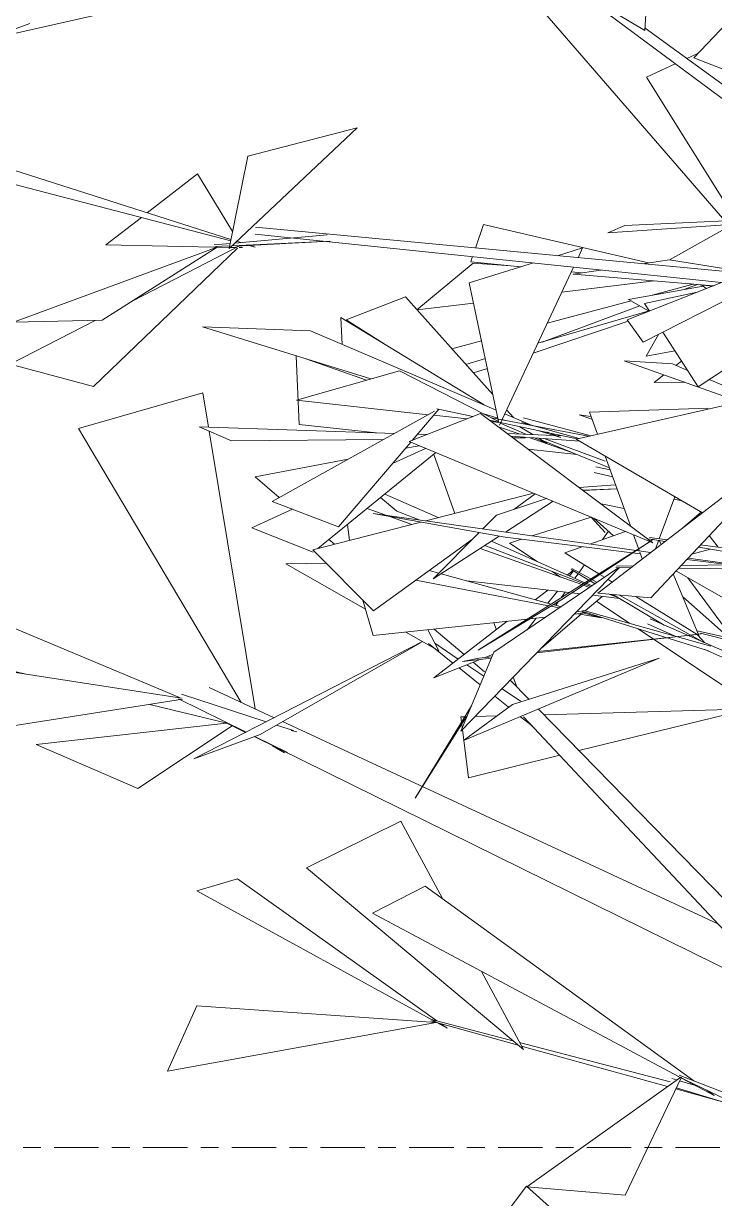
# Model space of a CAD drawing. Header units: millimetres. Extents: x 78096 to 288885, y -20632 to 149556.
# Drawn here: x 249421.2 to 249668.4, y 93231.8 to 93652.2 of the extents above; entities that cross this region are included whole.
import ezdxf

# ---------------------------------------------------------------- set-up
doc = ezdxf.new("R2010")
doc.units = ezdxf.units.MM
doc.linetypes.add('Centre', pattern=[31.75, 6.35, -4.7625, 15.875, -4.7625])
for name, color, linetype, lineweight in [('A-FLOR-LEVL', 51, 'Continuous', 9), ('G-IMPT', 8, 'Continuous', 9), ('L-PLNT', 71, 'Continuous', 9)]:
    doc.layers.add(name, color=color, linetype=linetype, lineweight=lineweight)

# ---------------------------------------------------------------- blocks, each defined once
blk = doc.blocks.new('ZZ-V - Tree Broadleaf 2 - 3dtree rotund SIMPLU-4826084-TOMH A-A')
at = {"layer": 'G-IMPT'}
for p, q in [((23924.77, 93571.93), (23915.72, 93569.15)), ((23924.77, 93571.93), (23923.14, 93568.45)), ((23907.25, 93566.55), (23884.24, 93559.49)), ((23921.55, 93565.06), (23895, 93508.48)), ((23894.72, 93509.78), (23884.24, 93559.49)), ((23861.38, 93554.39), (23840.16, 93546.26)), ((23861.38, 93554.39), (23892.68, 93519.48)), ((23838.81, 93537.41), (23838.25, 93547.06)), ((23838.25, 93547.06), (23889.59, 93515.74)), ((23840.16, 93546.26), (23853.77, 93537.59)), ((23827.47, 93542.25), (23788.79, 93543.72)), ((23849.03, 93525.08), (23788.79, 93543.72)), ((23827.47, 93542.25), (23893.85, 93513.92)), ((23822.29, 93533.35), (23823.38, 93508.76)), ((23825.79, 93532.27), (23847.46, 93524.63)), ((23822.47, 93517.48), (23859.31, 93528.02)), ((23859.31, 93528.02), (23894.72, 93509.79)), ((23822.47, 93517.48), (23869.54, 93512.27)), ((23871.83, 93513.55), (23813.7, 93481.24)), ((23863.83, 93503.08), (23873.38, 93514.25)), ((23871.5, 93512.06), (23883.33, 93510.75)), ((23872.61, 93514.32), (23885.44, 93511.58)), ((23894.46, 93511.02), (23889.1, 93512.68)), ((23926.92, 93504.57), (23892.15, 93511.11)), ((23897.31, 93510.14), (23895.97, 93510.55)), ((23896.93, 93512.61), (23906.97, 93508.32)), ((23897.59, 93514), (23900.02, 93511.29)), ((23903.62, 93511.2), (23927.7, 93504.75)), ((23799.21, 93502.87), (23787.67, 93507.92)), ((23787.67, 93507.92), (23857.45, 93505.56)), ((23851.09, 93505.77), (23823.38, 93508.76)), ((23891.42, 93510.3), (23922.74, 93503.62)), ((23892.13, 93509.78), (23894.78, 93509.48)), ((23894.37, 93508.09), (23902.06, 93505.38)), ((23895.33, 93509.2), (23904.48, 93505.28)), ((23902.31, 93507.98), (23906.91, 93505.17)), ((23902.98, 93509.44), (23923.48, 93503.79)), ((23916.97, 93504.05), (23908.7, 93506.62)), ((23799.21, 93502.87), (23853.64, 93503.44)), ((23837.39, 93472.17), (23863.27, 93502.43)), ((23865.7, 93505.28), (23869.11, 93505.16)), ((23897.72, 93505.58), (23914.45, 93504.84)), ((23899.06, 93504.58), (23923.73, 93502.82)), ((23899.66, 93504.12), (23904.34, 93503.96)), ((23899.93, 93503.92), (23904.34, 93503.96)), ((23905.69, 93504.1), (23921.3, 93498.6)), ((23907.52, 93503.97), (23912.1, 93502.01)), ((23909.06, 93503.86), (23912.1, 93502.01)), ((23910.16, 93503.19), (23934.35, 93493.28)), ((23911.04, 93503.72), (23932.78, 93495.63)), ((23912, 93506.17), (23916.97, 93504.05)), ((23915.22, 93504.8), (23917.71, 93504.69)), ((23930.18, 93448.45), (24002.89, 93504.22)), ((23949.12, 93446.69), (24003, 93504.22)), ((23830.11, 93464.43), (23872.28, 93498.69)), ((23856.77, 93494.82), (23868.57, 93500.23)), ((23922.75, 93498.03), (23905.26, 93499.92)), ((23934.63, 93492.53), (23929.53, 93493.66)), ((23935.52, 93490.04), (23928.95, 93491.55)), ((23923.56, 93486.19), (23936.55, 93487.18)), ((23937.07, 93485.75), (23924.85, 93485.22)), ((23924.86, 93485.21), (23937.07, 93485.75)), ((23924.88, 93485.19), (23937.08, 93485.71)), ((23837.39, 93472.17), (23813.7, 93481.24)), ((23858.26, 93477.73), (23852.52, 93482.63)), ((23854.04, 93483.87), (23873.1, 93475.43)), ((23868.63, 93474.28), (23907.24, 93484.16)), ((23893.99, 93476.37), (23911.79, 93482.27)), ((23897.16, 93470.24), (23914.19, 93481.27)), ((23900.13, 93478.4), (23907.76, 93483.94)), ((23806.42, 93471.75), (23821.02, 93478.44)), ((23847.67, 93478.69), (23854.41, 93476.3)), ((23858.26, 93477.73), (23866.28, 93474.62)), ((23939.62, 93478.66), (23931.34, 93480.35)), ((23828.29, 93463.96), (23866.94, 93473.85)), ((23840.69, 93473.02), (23841.43, 93467.32)), ((23855.45, 93475.93), (23863.67, 93473.01)), ((23889.06, 93471.39), (23893.99, 93476.37)), ((23935.84, 93468.95), (23928.75, 93475.22)), ((23828.39, 93463.04), (23806.42, 93471.75)), ((23871.32, 93453.52), (23887.74, 93470.07)), ((23871.32, 93453.52), (23894.91, 93468.79)), ((23927.32, 93465.97), (23940.16, 93470.47)), ((23850.01, 93442.04), (23885.43, 93467.73)), ((23888.07, 93464.36), (23924.47, 93451.45)), ((23889.81, 93465.49), (23925.05, 93451.82)), ((23892.14, 93466.99), (23925.6, 93452.16)), ((23918.44, 93462.86), (23924.62, 93465.02)), ((23952.19, 93467.32), (23952.81, 93465.82)), ((23828.29, 93463.96), (23850.01, 93442.04)), ((23918.44, 93462.86), (23930.6, 93455.33)), ((23963.85, 93462.41), (23970.49, 93464.15)), ((23873.34, 93455.56), (23869.93, 93456.49)), ((23919.34, 93454.94), (23921.33, 93456.47)), ((23920.08, 93454.61), (23921.48, 93456.38)), ((23920.69, 93456.85), (23927.03, 93453.07)), ((23920.96, 93457.26), (23927.69, 93453.49)), ((23958.16, 93456.34), (24005.77, 93429.16)), ((23912.54, 93443.89), (23865.16, 93453.03)), ((23913.51, 93444.51), (23874.13, 93455.34)), ((23919.98, 93448.6), (23883.31, 93452.81)), ((23925.58, 93451.61), (23927.74, 93450.77)), ((23926.09, 93451.94), (23928.13, 93451.04)), ((23927.43, 93452.82), (23929.21, 93451.77)), ((23928.09, 93453.26), (23929.91, 93452.24)), ((23930.94, 93455.12), (23932.63, 93454.08)), ((23933.89, 93453.29), (23935.33, 93452.4)), ((23957.18, 93455.3), (23966.36, 93433.2)), ((23962.37, 93453.93), (23980.28, 93429.73)), ((23907.83, 93446.07), (23912.27, 93449.49)), ((23912.37, 93444.82), (23915.74, 93449.09)), ((23923.87, 93448.16), (23920.84, 93448.51)), ((23925.03, 93451.25), (23927.27, 93450.45)), ((23937.96, 93446.54), (23928.4, 93447.64)), ((23930.18, 93448.45), (23949.12, 93446.69)), ((23933.87, 93448.11), (23937.46, 93446.84)), ((23935.6, 93447.95), (23953.92, 93437.01)), ((23937.94, 93447.73), (23968.16, 93430.76)), ((23849.81, 93433.25), (23846.17, 93445.92)), ((23916.45, 93443.14), (23913.3, 93443.75)), ((23917.04, 93443.54), (23914.22, 93444.31)), ((23943.76, 93447.19), (23966.36, 93433.2)), ((23980.28, 93429.73), (23960.58, 93447.11)), ((23849.81, 93433.25), (23904.99, 93439.11)), ((23904.9, 93435.33), (23908.14, 93439.45)), ((23905.84, 93439.2), (23911.53, 93439.81)), ((23921.88, 93440.91), (23925.84, 93441.33)), ((23925.84, 93441.33), (23922.85, 93441.91)), ((23923.22, 93441.05), (23931.53, 93439.55)), ((23924.46, 93441.92), (23969.79, 93427.73)), ((23924.67, 93442.33), (23970.66, 93429.42)), ((23931.53, 93439.55), (23925.28, 93441.27)), ((23948.88, 93439.22), (23991.09, 93420.71)), ((23871.49, 93418.06), (23897.82, 93438.35)), ((23947.92, 93437.46), (23957.81, 93433.03)), ((23965.71, 93434.89), (23977.39, 93432.28)), ((23908.43, 93427.04), (23967.22, 93433.85)), ((23908.85, 93427.48), (23965.6, 93433.67)), ((23966.87, 93434.06), (23978.68, 93431.07)), ((23892.74, 93426.55), (23889.88, 93425.41)), ((23968.44, 93428.26), (23988.55, 93419.25)), ((23888.07, 93424.69), (23871.49, 93418.06)), ((23887.7, 93425.17), (23881.83, 93423.96)), ((23881.83, 93423.96), (23892.16, 93425.16)), ((23887.7, 93425.17), (23892.38, 93425.68))]:
    blk.add_line(p, q, dxfattribs=at)
blk = doc.blocks.new('ZZ-V - Tree Broadleaf 2 - 3dtree rotund SIMPLU-4826109-TOMH A-A')
at = {"layer": 'G-IMPT'}
for p, q in [((23947.03, 93649.71), (23949.17, 93686.57)), ((23998.79, 93676.11), (23964.59, 93639.94)), ((23710.19, 93646.11), (23823.49, 93671.78)), ((23911.17, 93671.27), (23947.03, 93649.71)), ((23905.07, 93663.12), (23975.67, 93581.58)), ((23920.3, 93665.78), (24030.19, 93584.04)), ((23710.19, 93646.11), (23727.07, 93652.29)), ((23947.08, 93650.55), (24023.32, 93595.31)), ((23962.03, 93639.72), (23966.23, 93641.68)), ((23947.57, 93632.99), (23957.91, 93637.81)), ((24078.22, 93595.97), (23964.59, 93639.94)), ((23947.57, 93632.99), (23979.74, 93581.77)), ((23844.11, 93614.93), (23798.3, 93571.68)), ((23844.11, 93614.93), (23805.04, 93604.81)), ((23798.3, 93571.68), (23805.04, 93604.81)), ((23798.88, 93574.5), (23696.3, 93601.3)), ((23713.57, 93602.18), (23798.97, 93574.98)), ((23769.06, 93584.51), (23786.99, 93598.43)), ((23799.55, 93577.83), (23786.99, 93598.43)), ((23754.27, 93573.02), (23766.93, 93582.85)), ((23933.75, 93577.4), (24039.05, 93584.44)), ((23939.83, 93579.97), (24039.05, 93584.44)), ((23940.74, 93546.17), (24036.52, 93584.26)), ((23946.42, 93538.2), (24036.52, 93584.26)), ((23807.78, 93579.33), (23982.67, 93562.84)), ((23886.45, 93571.91), (23889.28, 93580.34)), ((23889.28, 93580.34), (23948.34, 93566.6)), ((23933.75, 93577.4), (23939.83, 93579.97)), ((23978.65, 93580.4), (23956.11, 93567.86)), ((23798.67, 93573.52), (23792.97, 93573.01)), ((23799.43, 93572.74), (23834.44, 93574.37)), ((23833.39, 93576.63), (23800.41, 93573.67)), ((23834.36, 93574.37), (23800.67, 93572.59)), ((23801.08, 93574.31), (23802.48, 93573.86)), ((23974.38, 93559.55), (23807.63, 93576.88)), ((23794.07, 93572.21), (23721.23, 93545.34)), ((23801.33, 93571.8), (23749.86, 93522.38)), ((23752.96, 93546.09), (23794.07, 93572.21)), ((23754.27, 93573.02), (23798.39, 93572.14)), ((23763.66, 93552.89), (23801.98, 93572.67)), ((23793.23, 93572.46), (23798.51, 93572.7)), ((23798.78, 93572.13), (23800.86, 93572.09)), ((23801.86, 93572.07), (23803.07, 93572.05)), ((23807.7, 93572.2), (23804.68, 93572.99)), ((23805.15, 93573.01), (23807.7, 93572.2)), ((23966.06, 93522.27), (24040.89, 93571.5)), ((23885.61, 93566.53), (23865.46, 93549.84)), ((23884.78, 93566.95), (23885.41, 93568.83)), ((23884.78, 93566.95), (23902.69, 93565.15)), ((23885.61, 93566.53), (23899.1, 93565.51)), ((23955.88, 93567.74), (23946.2, 93566.28)), ((23955.88, 93567.74), (23983.59, 93563.21)), ((23920.74, 93563.34), (23924.31, 93562.99)), ((23931.25, 93564.03), (23921.42, 93562.55)), ((23921.42, 93562.55), (23971.54, 93558.42)), ((23950.34, 93560.17), (23917.34, 93556.11)), ((23941.22, 93553.53), (23967.84, 93558.31)), ((23949.59, 93555.03), (23964.32, 93558.98)), ((23961.28, 93557.13), (23965.85, 93558.82)), ((23962.26, 93559.18), (23971.21, 93558.29)), ((23967.41, 93558.67), (23968.97, 93557.39)), ((23912.13, 93544.99), (23942.09, 93553.02)), ((23941.22, 93553.53), (23948.34, 93549.39)), ((23946.94, 93552.06), (23965.74, 93556.11)), ((23885.77, 93552.23), (23865.55, 93549.74)), ((23948.6, 93549.47), (23908.76, 93537.82)), ((23910.28, 93538.26), (23945.23, 93551.19)), ((23946.94, 93552.06), (23948.69, 93549.33)), ((23719.98, 93530.35), (23750.36, 93546.03)), ((23752.96, 93546.09), (23721.23, 93545.34)), ((23907.13, 93534.34), (23941.07, 93545.7)), ((23940.74, 93546.17), (23946.42, 93538.2)), ((23951.93, 93541.01), (23947.47, 93533.27)), ((23953.51, 93541.82), (23966.06, 93522.27)), ((23878, 93535.85), (23888.62, 93538.69)), ((23889.97, 93532.32), (23882.99, 93530.28)), ((23939.68, 93531.54), (23980.96, 93516.9)), ((23939.68, 93531.54), (23956.86, 93530.41)), ((23947.47, 93533.27), (23957.79, 93535.16)), ((23958.13, 93529.87), (23960.16, 93531.46)), ((23719.98, 93530.35), (23749.86, 93522.38)), ((23885.76, 93527.19), (23890.7, 93528.85)), ((23962.32, 93528.11), (23956.86, 93530.41)), ((23950.36, 93523.8), (23953.84, 93526.52)), ((23961.28, 93523.88), (23950.36, 93523.8)), ((23986.13, 93518.08), (23970.01, 93524.87)), ((23788.89, 93520.12), (23744.45, 93507.36)), ((23788.89, 93520.12), (23790.93, 93507.81)), ((23990.79, 93519.14), (23922.46, 93503.56)), ((23969.67, 93514.65), (23927.19, 93513.14)), ((23862.74, 93502.65), (23888.25, 93512.69)), ((23888.25, 93512.69), (23949.89, 93466.42)), ((23928.1, 93510.63), (23923.56, 93512.26)), ((23927.76, 93511.59), (23923.56, 93512.26)), ((23927.19, 93513.14), (23930.03, 93505.28)), ((23802.63, 93409.32), (23744.45, 93507.36)), ((23791.16, 93506.39), (23807.65, 93406.99)), ((23862.74, 93502.65), (23949.89, 93466.42)), ((23967.59, 93477.14), (23922.46, 93503.56)), ((23861.41, 93500.26), (23866.28, 93501.18)), ((23879.07, 93476.95), (23871.53, 93498.08)), ((23807.62, 93490.01), (23840.88, 93496.35)), ((23932.84, 93497.48), (23941.86, 93472.45)), ((23807.62, 93490.01), (23816.26, 93482.67)), ((23957.8, 93482.87), (23952.19, 93467.87)), ((23957.49, 93482.05), (23960.32, 93481.4)), ((23849.85, 93476.94), (23949.01, 93462.9)), ((23849.85, 93476.94), (23897.08, 93468.39)), ((23959.86, 93471.22), (23967.13, 93477.41)), ((23927.82, 93475.58), (23906.73, 93468.89)), ((23927.82, 93475.58), (23932.78, 93470.1)), ((23945.46, 93462.47), (23897.08, 93468.39)), ((23934, 93470.58), (23931.85, 93467.56)), ((23943, 93469.29), (23945.1, 93463.45)), ((23970.06, 93469.05), (23973.27, 93464.87)), ((23834, 93467.59), (23835.96, 93465.92)), ((23887.39, 93427.97), (23948.87, 93466.9)), ((23902.93, 93467.68), (23898.64, 93466.32)), ((23908.46, 93459.75), (23898.64, 93466.32)), ((23917.29, 93446.18), (23950.1, 93467.68)), ((23948.47, 93467.86), (23954.22, 93466.89)), ((23954.98, 93467.47), (23948.74, 93468.36)), ((23952, 93467.36), (23950.87, 93464.32)), ((23966.16, 93464.88), (24013.37, 93456.91)), ((23993.72, 93461.94), (23966.98, 93465.76)), ((23945.24, 93463.06), (23946.11, 93460.67)), ((23977.51, 93458.55), (23962.01, 93460.45)), ((23962.51, 93460.99), (23980.93, 93458.38)), ((23780.53, 93411.08), (23664.34, 93459.84)), ((23833.1, 93459.11), (23818.57, 93458.88)), ((23847.09, 93442.71), (23818.57, 93458.88)), ((23881.21, 93398.99), (23938.01, 93457.54)), ((23937.76, 93457.55), (23893.06, 93427.32)), ((23916.86, 93454.15), (23913.82, 93456.17)), ((23925.43, 93458.53), (23923.45, 93455.74)), ((23936.7, 93457.55), (23941.98, 93457.51)), ((23936.89, 93458.07), (23942.81, 93458.14)), ((23959.12, 93457.36), (23989.41, 93457.1)), ((23960.04, 93458.35), (23979.19, 93458.57)), ((23923.18, 93455.36), (23922.03, 93453.74)), ((23918.5, 93448.77), (23917.08, 93446.77)), ((23887.39, 93427.97), (23917.29, 93446.18)), ((23916.18, 93445.5), (23915.15, 93444.05)), ((23925.66, 93442.06), (23931.75, 93447.25)), ((23941.68, 93437.56), (23929.74, 93445.54)), ((23910.22, 93428.89), (23924.26, 93440.86)), ((23648.92, 93438), (23725.58, 93419.4)), ((23869.39, 93435.33), (23873.35, 93427.83)), ((23871.65, 93435.57), (23882.38, 93426.45)), ((23893.91, 93435.34), (23893.02, 93437.84)), ((23978.1, 93413.23), (23944.59, 93435.62)), ((23785.72, 93389.08), (23867.47, 93431.16)), ((23809.48, 93397.89), (23866.8, 93430.64)), ((23873.35, 93427.83), (23861.58, 93434.5)), ((23965.82, 93433.54), (23968.43, 93430.64)), ((23869.61, 93430.35), (23878.4, 93423.38)), ((23871.95, 93430.47), (23880.29, 93424.84)), ((23881.21, 93398.99), (23893.06, 93427.32)), ((23685.16, 93425.63), (23781.3, 93410.8)), ((23882.21, 93395.64), (23952.16, 93425.16)), ((23883.33, 93422.79), (23889.44, 93418.66)), ((23885.61, 93423.7), (23889.69, 93420.24)), ((23952.16, 93425.16), (23899.74, 93408.61)), ((23880.55, 93421.68), (23888.17, 93415.63)), ((23901.22, 93414.84), (23899.98, 93418.33)), ((23791.24, 93414.61), (23814.41, 93403.85)), ((23896, 93414.23), (23902.54, 93409.81)), ((23898.9, 93417.22), (23905.52, 93410.43)), ((23695.43, 93397), (23781.63, 93410.43)), ((23780.21, 93410.56), (23804.39, 93398.69)), ((23781.29, 93412.3), (23811.63, 93402.42)), ((23893.36, 93411.52), (23898.08, 93407.78)), ((23770, 93408.62), (23798.02, 93401.82)), ((23864.91, 93375.09), (23885, 93408.04)), ((23882.21, 93395.64), (23899.74, 93408.61)), ((23908.95, 93406.92), (24071.17, 93240.69)), ((23910.89, 93404.93), (23982.06, 93406.91)), ((23923.44, 93392.07), (23982.29, 93406.5)), ((23729.29, 93394.22), (23797.42, 93401.92)), ((23797.24, 93402.01), (23804.18, 93398.58)), ((23815.31, 93401.22), (23821.33, 93399.26)), ((23817.45, 93402.44), (23972.92, 93330.26)), ((23883.24, 93404.26), (23864.91, 93375.09)), ((23881.21, 93404.1), (23882.62, 93404.14)), ((23881.21, 93404.1), (23881.45, 93402.22)), ((23881.53, 93401.54), (23881.7, 93400.16)), ((23886.31, 93404.25), (23894.14, 93404.46)), ((23902.58, 93404.21), (23906.72, 93400.93)), ((23903.66, 93404.21), (24050.72, 93247.19)), ((23765.7, 93378.48), (23799.44, 93400.92)), ((23785.72, 93389.08), (23809.48, 93397.89)), ((23807.26, 93397.06), (23998.92, 93302.5)), ((23807.51, 93397.16), (23819.19, 93391.43)), ((23820.54, 93399.22), (23822.55, 93398.73)), ((23881.78, 93399.57), (23883.92, 93382.38)), ((23765.7, 93378.48), (23729.29, 93394.22)), ((23813.85, 93393.81), (23818.09, 93391.29)), ((23883.92, 93382.38), (23916.6, 93390.39)), ((23825.95, 93350.13), (23859.75, 93366.77)), ((23859.75, 93366.77), (23874.6, 93339.11)), ((23825.95, 93350.13), (23903.59, 93285.11)), ((23786.72, 93341.84), (23801.28, 93346.21)), ((23872.56, 93295.39), (23801.28, 93346.21)), ((23849.61, 93333.87), (23868.49, 93343.54)), ((23868.49, 93343.54), (23964.5, 93273.95)), ((23786.72, 93341.84), (23876.26, 93292.76)), ((23849.61, 93333.87), (23959.01, 93275.48)), ((23888.58, 93313.07), (23903.59, 93285.11)), ((23776.28, 93277.32), (23786.79, 93300.77)), ((23872.31, 93294.84), (23786.79, 93300.77)), ((23776.28, 93277.32), (23872.44, 93294.8)), ((23870.45, 93295.35), (23872.64, 93294.74)), ((23870.67, 93295.89), (23899.82, 93288.27)), ((23872.96, 93294.65), (23901.75, 93286.65)), ((23876.26, 93292.76), (23874.01, 93294.36)), ((23902.24, 93287.64), (23956.09, 93273.56)), ((23903.22, 93286.24), (23955.07, 93271.84)), ((23904.86, 93235.96), (23959.9, 93275.28)), ((23940.01, 93233), (23960.08, 93275.2)), ((23958.98, 93275.43), (23983.3, 93263.78)), ((23959.31, 93275.98), (23984.68, 93266.04)), ((23956.63, 93274.74), (23958.4, 93274.21)), ((23958.08, 93271), (23975.69, 93266.11)), ((23958.3, 93271.46), (24061.92, 93239.57)), ((23959.46, 93273.9), (23965.15, 93272.2)), ((23960.14, 93274.87), (23971.82, 93268.63)), ((23969.18, 93270.55), (23971.82, 93268.63)), ((23904.69, 93236.21), (23884.06, 93208.88)), ((23904.69, 93236.21), (23946.81, 93198.46)), ((23904.86, 93235.96), (23940.01, 93233))]:
    blk.add_line(p, q, dxfattribs=at)

msp = doc.modelspace()

# ---------------------------------------------------------------- linework, layer by layer
at = {"layer": 'A-FLOR-LEVL', "linetype": 'Centre'}
msp.add_line((192334.611, 93250), (278486.268, 93250), dxfattribs=at)

# ---------------------------------------------------------------- block references
at = {"layer": 'L-PLNT'}
for name in ['ZZ-V - Tree Broadleaf 2 - 3dtree rotund SIMPLU-4826109-TOMH A-A', 'ZZ-V - Tree Broadleaf 2 - 3dtree rotund SIMPLU-4826084-TOMH A-A']:
    msp.add_blockref(name, (225696.455, 0), dxfattribs=at)

doc.saveas('drawing.dxf')
